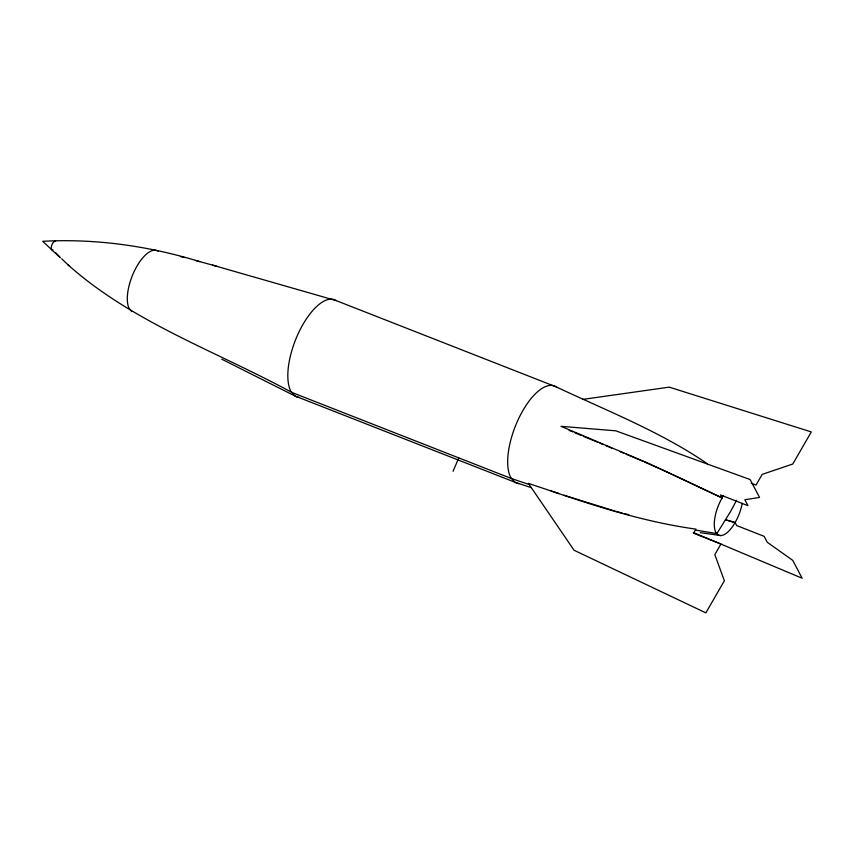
<?xml version="1.0" encoding="UTF-8"?>
<svg xmlns="http://www.w3.org/2000/svg" width="854" height="854" viewBox="0 0 854 854"><rect width="100%" height="100%" fill="white"/><g stroke="black" fill="none" stroke-linecap="round" stroke-linejoin="round"><path stroke-width="1.28" d="M453.036 471.291L458.779 457.893M736.554 500.348L730.65 511.375L716.89 533.569L695.487 530.088M52.959 249.88L52.959 249.88A4.697 1.964 -68.6 0 1 51.624 245.685A4.697 1.964 -68.6 0 1 55.595 241.33M582.738 399.394L669.226 387.15L811.3 431.932L792.779 464.021L762.184 474.376L756.003 485.072L751.232 483.204M720.797 535.554L700.291 532.661M199.697 261.602C148.874 246.005 95.861 238.437 42.7 241.298L60.25 257.737M624.936 513.756L628.757 514.748M180.472 256.51L184.368 257.556M212.507 265.124L336.284 300.651L556.146 386.862C607.29 410.966 660.569 431.697 707.454 463.797M61.669 258.751L68.096 264.9C132.776 322.641 216.777 351.485 291.897 392.456L511.759 478.667L529.469 484.613M195.619 260.502L216.788 266.277M615.52 511.215L622.374 513.105M614.378 510.905L564.088 495.256M726.54 520.065L735.102 522.584L736.671 525.562L764.116 536.323L767.266 542.29L792.704 560.331L802.141 578.233L693.192 532.437M725.74 519.84L735.102 522.584M550.947 490.911C598.259 507.105 646.211 522.253 695.903 529.117L693.544 533.206L720.989 543.966L714.819 554.662L724.373 580.773L705.852 612.862L574.069 550.254L528.412 483.396L558.964 493.601M531.188 487.623L514.823 482.19L294.95 395.978L221.773 359.192M569.148 430.405L572.724 431.889M575.116 432.871L581.072 435.348M583.431 436.319L592.857 440.226M594.032 440.717L597.554 442.18M599.903 443.162L603.426 444.624M605.774 445.607L611.688 448.083M620.079 451.606L623.719 453.143M626.153 454.168L635.088 457.968M636.273 458.481L643.382 461.534M644.492 462.025L651.164 464.928M652.221 465.398L658.583 468.205M659.79 468.75L671.724 474.141M672.92 474.675L722.1 497.925L720.53 494.936L747.976 505.696L744.827 499.739L759.548 497.444L750.111 479.542L615.798 430.822L560.982 426.327L647.983 463.114L722.1 497.925M68.096 264.9L69.259 265.978M59.801 256.947L55.521 252.603M131.826 311.625L129.221 308.614A33.05 13.824 -68.6 0 1 134.943 269.885A33.05 13.824 -68.6 0 1 158.043 251.151M519.147 483.642A52.105 21.788 -68.6 0 1 514.823 482.19L510.713 477.45A52.105 21.788 -68.6 0 1 519.734 416.389A52.105 21.788 -68.6 0 1 556.146 386.862M299.284 397.43A52.105 21.788 -68.6 0 1 294.95 395.978L290.84 391.239A52.105 21.788 -68.6 0 1 299.871 330.178A52.105 21.788 -68.6 0 1 336.284 300.651M742.211 503.337A26.826 11.219 -68.6 0 1 717.958 534.796L715.844 532.352A26.826 11.219 -68.6 0 1 723.466 495.683"/></g></svg>
